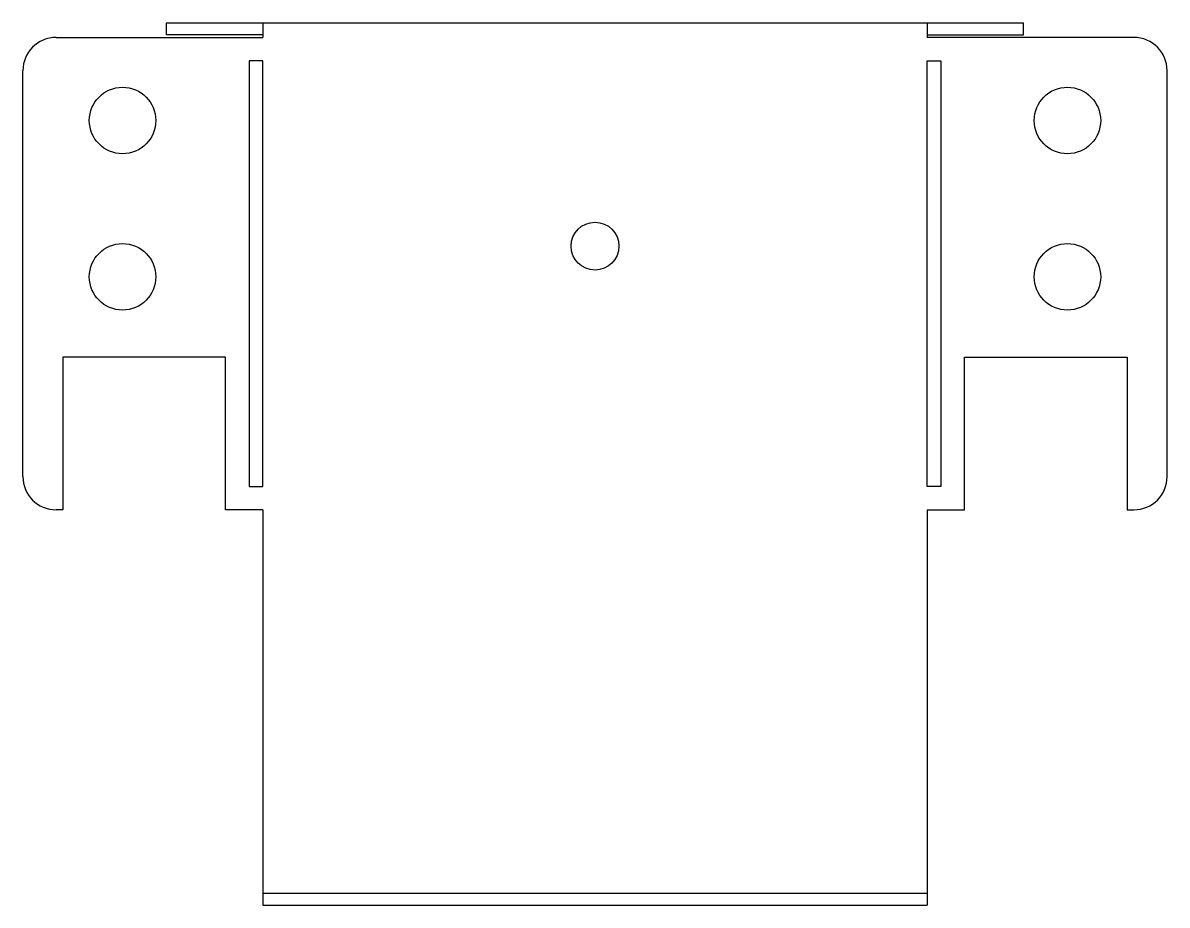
# Model space of a CAD drawing. Header units: inches. Extents: x -1.72 to 1.72, y -2.62 to 0.04.
import ezdxf

# ---------------------------------------------------------------- set-up
doc = ezdxf.new("R2010")
doc.units = ezdxf.units.IN
doc.header["$LTSCALE"] = 0.5
doc.header["$MEASUREMENT"] = 0
doc.layers.add('Mounting', color=4, linetype='CONTINUOUS')

msp = doc.modelspace()

# ---------------------------------------------------------------- linework, layer by layer
at = {"layer": 'Mounting', "color": 0, "linetype": 'Continuous', "transparency": 16777216}
for p, q in [((-1.2898, 0.0359), (1.2898, 0.0359)), ((-1.2898, 0), (-1.2898, 0.0359)), ((-1, 0.0359), (-1, -0.008)), ((1, 0.0359), (1, -0.008)), ((1.2898, 0), (1.2898, 0.0359)), ((-1, 0), (-1.2898, 0)), ((1, 0), (1.2898, 0)), ((-1.6219, -0.008), (-1, -0.008)), ((1.6219, -0.008), (1, -0.008)), ((-1, -0.078), (-1.0408, -0.078)), ((-1.0408, -0.078), (-1.0408, -1.36)), ((-1, -1.36), (-1, -0.078)), ((1, -1.36), (1, -0.078)), ((1, -0.078), (1.0408, -0.078)), ((1.0408, -0.078), (1.0408, -1.36)), ((-1.7219, -1.33), (-1.7219, -0.108)), ((1.7219, -1.33), (1.7219, -0.108)), ((-1.6019, -0.97), (-1.6019, -1.43)), ((-1.1119, -0.97), (-1.6019, -0.97)), ((-1.1119, -1.43), (-1.1119, -0.97)), ((1.1119, -1.43), (1.1119, -0.97)), ((1.1119, -0.97), (1.6019, -0.97)), ((1.6019, -0.97), (1.6019, -1.43)), ((-1.0408, -1.36), (-1, -1.36)), ((1.0408, -1.36), (1, -1.36)), ((-1.6019, -1.43), (-1.6219, -1.43)), ((-1, -1.43), (-1.1119, -1.43)), ((-1, -1.43), (-1, -2.62)), ((1, -1.43), (1, -2.62)), ((1, -1.43), (1.1119, -1.43)), ((1.6019, -1.43), (1.6219, -1.43)), ((-1, -2.5841), (1, -2.5841)), ((-1, -2.62), (1, -2.62))]:
    msp.add_line(p, q, dxfattribs=at)
for centre, radius in [((-1.4219, -0.258), 0.1), ((1.4219, -0.258), 0.1), ((0, -0.6361), 0.072), ((-1.4219, -0.7286), 0.1), ((1.4219, -0.7286), 0.1)]:
    msp.add_circle(centre, radius, dxfattribs=at)
for centre, start, end in [((-1.6219, -0.108), 90, 180), ((1.6219, -0.108), 0, 90), ((-1.6219, -1.33), 180, 270), ((1.6219, -1.33), 270, 0)]:
    msp.add_arc(centre, 0.1, start, end, dxfattribs=at)

doc.saveas('drawing.dxf')
